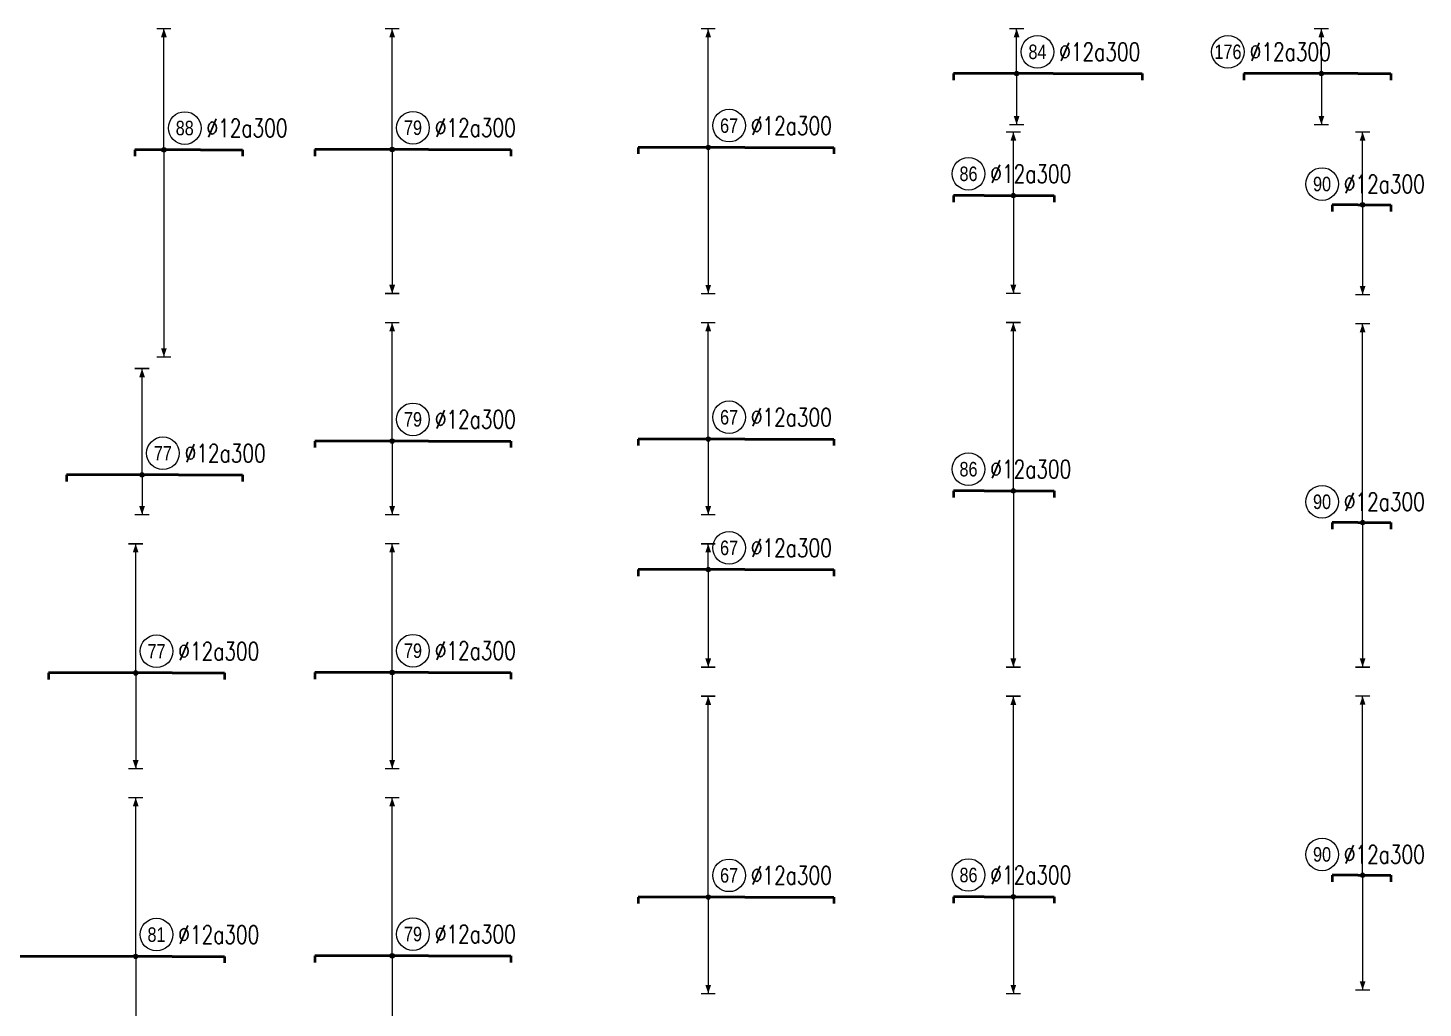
# Model space of a CAD drawing. Header units: millimetres. Extents: x -247377 to 927516, y -864259 to 155594.
# Drawn here: x 89904 to 128359, y -99600 to -72580 of the extents above; entities that cross this region are included whole.
import ezdxf
from ezdxf.enums import TextEntityAlignment as Align

# ---------------------------------------------------------------- set-up
doc = ezdxf.new("R2010")
doc.units = ezdxf.units.MM
doc.header["$MEASUREMENT"] = 0
for name, color, linetype, lineweight in [('NDC_S_DIM', 1, 'Continuous', 15), ('NDC_S_REBAR', 4, 'Continuous', 35), ('NDC_S_VN TEXT', 7, 'Continuous', 20)]:
    doc.layers.add(name, color=color, linetype=linetype, lineweight=lineweight)
doc.styles.add('ARIAL', font='arial.ttf', dxfattribs={"width": 0.8})
doc.styles.add('NDC_EN TXT', font='romans.shx', dxfattribs={"width": 0.8})

# ---------------------------------------------------------------- blocks, each defined once
blk = doc.blocks.new('*U135')
h = blk.add_hatch(color=6)
edge = h.paths.add_edge_path()
edge.add_arc((-5.03, 0), 0.3, 0, 360)
at = {"layer": 'NDC_S_DIM', "color": 8}
for q in [(-5.03, 16.7), (-5.03, -28.55)]:
    blk.add_line((-5.03, 0), q, dxfattribs=at)
for points in [[(-6.03, 16.7, 0.2, 0.2, 0), (-4.03, 16.7, 0, 0, 0)], [(-6.03, -28.55, 0.2, 0.2, 0), (-4.03, -28.55, 0, 0, 0)]]:
    blk.add_lwpolyline(points, format="xyseb", dxfattribs=at)
at = {"layer": 'NDC_S_DIM'}
blk.add_circle((-2.16, 3), 2.25, dxfattribs=at)
at = {"layer": 'NDC_S_DIM', "color": 6}
blk.add_circle((-5.03, 0), 0.3, dxfattribs=at)
at = {"layer": 'NDC_S_DIM', "color": 8}
for points in [[(-5.43, 15.5), (-5.03, 16.7), (-4.63, 15.5)], [(-5.43, -27.35), (-5.03, -28.55), (-4.63, -27.35)]]:
    blk.add_solid(points, dxfattribs=at)
at = {"layer": 'NDC_S_REBAR'}
for p, q in [((0, 0), (-9.05, 0)), ((-9.05, 0), (-9.05, -0.9)), ((0, 0), (5.8, 0)), ((5.8, 0), (5.8, -0.9)), ((-9.05, -0.9), (-9.05, -0.9)), ((5.8, -0.9), (5.8, -0.9))]:
    blk.add_line(p, q, dxfattribs=at)
at = {"layer": 'NDC_S_VN TEXT', "style": 'ARIAL', "width": 0.8}
blk.add_attdef('KHT', text='', height=2, dxfattribs=at).set_placement((-2.16, 3), align=Align.MIDDLE_CENTER)
at = {"layer": 'NDC_S_VN TEXT', "color": 3, "style": 'NDC_EN TXT', "width": 0.75}
blk.add_attdef('DKT', (0.84, 1.75), '', height=2.5, dxfattribs=at)
blk = doc.blocks.new('*U136')
h = blk.add_hatch(color=6)
edge = h.paths.add_edge_path()
edge.add_arc((-5.03, 0), 0.3, 0, 360)
at = {"layer": 'NDC_S_DIM', "color": 8}
for q in [(-5.03, 16.66), (-5.03, -19.85)]:
    blk.add_line((-5.03, 0), q, dxfattribs=at)
for points in [[(-6.03, 16.66, 0.2, 0.2, 0), (-4.03, 16.66, 0, 0, 0)], [(-6.03, -19.85, 0.2, 0.2, 0), (-4.03, -19.85, 0, 0, 0)]]:
    blk.add_lwpolyline(points, format="xyseb", dxfattribs=at)
at = {"layer": 'NDC_S_DIM'}
blk.add_circle((-2.16, 3), 2.25, dxfattribs=at)
at = {"layer": 'NDC_S_DIM', "color": 6}
blk.add_circle((-5.03, 0), 0.3, dxfattribs=at)
at = {"layer": 'NDC_S_DIM', "color": 8}
for points in [[(-5.43, 15.46), (-5.03, 16.66), (-4.63, 15.46)], [(-5.43, -18.65), (-5.03, -19.85), (-4.63, -18.65)]]:
    blk.add_solid(points, dxfattribs=at)
at = {"layer": 'NDC_S_REBAR'}
for p, q in [((0, 0), (-15.71, 0)), ((-15.71, 0), (-15.71, -0.9)), ((0, 0), (11.34, 0)), ((11.34, 0), (11.34, -0.9)), ((-15.71, -0.9), (-15.71, -0.9)), ((11.34, -0.9), (11.34, -0.9))]:
    blk.add_line(p, q, dxfattribs=at)
at = {"layer": 'NDC_S_VN TEXT', "style": 'ARIAL', "width": 0.8}
blk.add_attdef('KHT', text='', height=2, dxfattribs=at).set_placement((-2.16, 3), align=Align.MIDDLE_CENTER)
at = {"layer": 'NDC_S_VN TEXT', "color": 3, "style": 'NDC_EN TXT', "width": 0.75}
blk.add_attdef('DKT', (0.84, 1.75), '', height=2.5, dxfattribs=at)
blk = doc.blocks.new('*U137')
h = blk.add_hatch(color=6)
edge = h.paths.add_edge_path()
edge.add_arc((-5.03, 0), 0.3, 0, 360)
at = {"layer": 'NDC_S_DIM', "color": 8}
for q in [(-5.03, 16.35), (-5.03, -20.15)]:
    blk.add_line((-5.03, 0), q, dxfattribs=at)
for points in [[(-6.03, 16.35, 0.2, 0.2, 0), (-4.03, 16.35, 0, 0, 0)], [(-6.03, -20.15, 0.2, 0.2, 0), (-4.03, -20.15, 0, 0, 0)]]:
    blk.add_lwpolyline(points, format="xyseb", dxfattribs=at)
at = {"layer": 'NDC_S_DIM'}
blk.add_circle((-2.16, 3), 2.25, dxfattribs=at)
at = {"layer": 'NDC_S_DIM', "color": 6}
blk.add_circle((-5.03, 0), 0.3, dxfattribs=at)
at = {"layer": 'NDC_S_DIM', "color": 8}
for points in [[(-5.43, 15.15), (-5.03, 16.35), (-4.63, 15.15)], [(-5.43, -18.95), (-5.03, -20.15), (-4.63, -18.95)]]:
    blk.add_solid(points, dxfattribs=at)
at = {"layer": 'NDC_S_REBAR'}
for p, q in [((0, 0), (-14.71, 0)), ((-14.71, 0), (-14.71, -0.9)), ((0, 0), (12.29, 0)), ((12.29, 0), (12.29, -0.9)), ((-14.71, -0.9), (-14.71, -0.9)), ((12.29, -0.9), (12.29, -0.9))]:
    blk.add_line(p, q, dxfattribs=at)
at = {"layer": 'NDC_S_VN TEXT', "style": 'ARIAL', "width": 0.8}
blk.add_attdef('KHT', text='', height=2, dxfattribs=at).set_placement((-2.16, 3), align=Align.MIDDLE_CENTER)
at = {"layer": 'NDC_S_VN TEXT', "color": 3, "style": 'NDC_EN TXT', "width": 0.75}
blk.add_attdef('DKT', (0.84, 1.75), '', height=2.5, dxfattribs=at)
blk = doc.blocks.new('*U138')
h = blk.add_hatch(color=6)
edge = h.paths.add_edge_path()
edge.add_arc((4.02, 0), 0.3, 0, 360)
at = {"layer": 'NDC_S_DIM', "color": 8}
for q in [(4.02, 8.76), (4.02, -13.49)]:
    blk.add_line((4.02, 0), q, dxfattribs=at)
for points in [[(3.02, 8.76, 0.2, 0.2, 0), (5.02, 8.76, 0, 0, 0)], [(3.02, -13.49, 0.2, 0.2, 0), (5.02, -13.49, 0, 0, 0)]]:
    blk.add_lwpolyline(points, format="xyseb", dxfattribs=at)
at = {"layer": 'NDC_S_DIM'}
blk.add_circle((-2.16, 3), 2.25, dxfattribs=at)
at = {"layer": 'NDC_S_DIM', "color": 6}
blk.add_circle((4.02, 0), 0.3, dxfattribs=at)
at = {"layer": 'NDC_S_DIM', "color": 8}
for points in [[(3.62, 7.56), (4.02, 8.76), (4.42, 7.56)], [(3.62, -12.29), (4.02, -13.49), (4.42, -12.29)]]:
    blk.add_solid(points, dxfattribs=at)
at = {"layer": 'NDC_S_REBAR'}
for p, q in [((0, 0), (-4.21, 0)), ((-4.21, 0), (-4.21, -0.9)), ((0, 0), (9.64, 0)), ((9.64, 0), (9.64, -0.9)), ((-4.21, -0.9), (-4.21, -0.9)), ((9.64, -0.9), (9.64, -0.9))]:
    blk.add_line(p, q, dxfattribs=at)
at = {"layer": 'NDC_S_VN TEXT', "style": 'ARIAL', "width": 0.8}
blk.add_attdef('KHT', text='', height=2, dxfattribs=at).set_placement((-2.16, 3), align=Align.MIDDLE_CENTER)
at = {"layer": 'NDC_S_VN TEXT', "color": 3, "style": 'NDC_EN TXT', "width": 0.75}
blk.add_attdef('DKT', (0.84, 1.75), '', height=2.5, dxfattribs=at)
blk = doc.blocks.new('*U139')
h = blk.add_hatch(color=6)
edge = h.paths.add_edge_path()
edge.add_arc((-5.03, 0), 0.3, 0, 360)
at = {"layer": 'NDC_S_DIM', "color": 8}
for q in [(-5.03, 6.2), (-5.03, -7.05)]:
    blk.add_line((-5.03, 0), q, dxfattribs=at)
for points in [[(-6.03, 6.2, 0.2, 0.2, 0), (-4.03, 6.2, 0, 0, 0)], [(-6.03, -7.05, 0.2, 0.2, 0), (-4.03, -7.05, 0, 0, 0)]]:
    blk.add_lwpolyline(points, format="xyseb", dxfattribs=at)
at = {"layer": 'NDC_S_DIM'}
blk.add_circle((-2.16, 3), 2.25, dxfattribs=at)
at = {"layer": 'NDC_S_DIM', "color": 6}
blk.add_circle((-5.03, 0), 0.3, dxfattribs=at)
at = {"layer": 'NDC_S_DIM', "color": 8}
for points in [[(-5.43, 5), (-5.03, 6.2), (-4.63, 5)], [(-5.43, -5.85), (-5.03, -7.05), (-4.63, -5.85)]]:
    blk.add_solid(points, dxfattribs=at)
at = {"layer": 'NDC_S_REBAR'}
for p, q in [((0, 0), (-13.71, 0)), ((-13.71, 0), (-13.71, -0.9)), ((0, 0), (12.29, 0)), ((12.29, 0), (12.29, -0.9)), ((-13.71, -0.9), (-13.71, -0.9)), ((12.29, -0.9), (12.29, -0.9))]:
    blk.add_line(p, q, dxfattribs=at)
at = {"layer": 'NDC_S_VN TEXT', "style": 'ARIAL', "width": 0.8}
blk.add_attdef('KHT', text='', height=2, dxfattribs=at).set_placement((-2.16, 3), align=Align.MIDDLE_CENTER)
at = {"layer": 'NDC_S_VN TEXT', "color": 3, "style": 'NDC_EN TXT', "width": 0.75}
blk.add_attdef('DKT', (0.84, 1.75), '', height=2.5, dxfattribs=at)
blk = doc.blocks.new('*U140')
h = blk.add_hatch(color=6)
edge = h.paths.add_edge_path()
edge.add_arc((-5.03, 0), 0.3, 0, 360)
at = {"layer": 'NDC_S_DIM', "color": 8}
for q in [(-5.03, 6.2), (-5.03, -7.05)]:
    blk.add_line((-5.03, 0), q, dxfattribs=at)
for points in [[(-6.03, 6.2, 0.2, 0.2, 0), (-4.03, 6.2, 0, 0, 0)], [(-6.03, -7.05, 0.2, 0.2, 0), (-4.03, -7.05, 0, 0, 0)]]:
    blk.add_lwpolyline(points, format="xyseb", dxfattribs=at)
at = {"layer": 'NDC_S_DIM'}
blk.add_circle((-17.91, 3), 2.25, dxfattribs=at)
at = {"layer": 'NDC_S_DIM', "color": 6}
blk.add_circle((-5.03, 0), 0.3, dxfattribs=at)
at = {"layer": 'NDC_S_DIM', "color": 8}
for points in [[(-5.43, 5), (-5.03, 6.2), (-4.63, 5)], [(-5.43, -5.85), (-5.03, -7.05), (-4.63, -5.85)]]:
    blk.add_solid(points, dxfattribs=at)
at = {"layer": 'NDC_S_REBAR'}
for p, q in [((0, 0), (-15.71, 0)), ((-15.71, 0), (-15.71, -0.9)), ((0, 0), (4.54, 0)), ((4.54, 0), (4.54, -0.9)), ((-15.71, -0.9), (-15.71, -0.9)), ((4.54, -0.9), (4.54, -0.9))]:
    blk.add_line(p, q, dxfattribs=at)
at = {"layer": 'NDC_S_VN TEXT', "style": 'ARIAL', "width": 0.8}
blk.add_attdef('KHT', text='', height=2, dxfattribs=at).set_placement((-17.91, 3), align=Align.MIDDLE_CENTER)
at = {"layer": 'NDC_S_VN TEXT', "color": 3, "style": 'NDC_EN TXT', "width": 0.75}
blk.add_attdef('DKT', (-14.91, 1.75), '', height=2.5, dxfattribs=at)
blk = doc.blocks.new('*U141')
h = blk.add_hatch(color=6)
edge = h.paths.add_edge_path()
edge.add_arc((0.65, 0), 0.3, 0, 360)
at = {"layer": 'NDC_S_DIM', "color": 8}
for q in [(0.65, 10.04), (0.65, -12.37)]:
    blk.add_line((0.65, 0), q, dxfattribs=at)
for points in [[(-0.35, 10.04, 0.2, 0.2, 0), (1.65, 10.04, 0, 0, 0)], [(-0.35, -12.37, 0.2, 0.2, 0), (1.65, -12.37, 0, 0, 0)]]:
    blk.add_lwpolyline(points, format="xyseb", dxfattribs=at)
at = {"layer": 'NDC_S_DIM'}
blk.add_circle((-4.94, 2.87), 2.25, dxfattribs=at)
at = {"layer": 'NDC_S_DIM', "color": 6}
blk.add_circle((0.65, 0), 0.3, dxfattribs=at)
at = {"layer": 'NDC_S_DIM', "color": 8}
for points in [[(0.25, 8.84), (0.65, 10.04), (1.05, 8.84)], [(0.25, -11.17), (0.65, -12.37), (1.05, -11.17)]]:
    blk.add_solid(points, dxfattribs=at)
at = {"layer": 'NDC_S_REBAR'}
for p, q in [((0, 0), (-3.56, 0)), ((-3.56, 0), (-3.56, -0.9)), ((0, 0), (4.54, 0)), ((4.54, 0), (4.54, -0.9)), ((-3.56, -0.9), (-3.56, -0.9)), ((4.54, -0.9), (4.54, -0.9))]:
    blk.add_line(p, q, dxfattribs=at)
at = {"layer": 'NDC_S_VN TEXT', "style": 'ARIAL', "width": 0.8}
blk.add_attdef('KHT', text='', height=2, dxfattribs=at).set_placement((-4.94, 2.87), align=Align.MIDDLE_CENTER)
at = {"layer": 'NDC_S_VN TEXT', "color": 3, "style": 'NDC_EN TXT', "width": 0.75}
blk.add_attdef('DKT', (-1.94, 1.62), '', height=2.5, dxfattribs=at)
blk = doc.blocks.new('*U150')
h = blk.add_hatch(color=6)
edge = h.paths.add_edge_path()
edge.add_arc((0.65, 0), 0.3, 0, 360)
at = {"layer": 'NDC_S_DIM', "color": 8}
for q in [(0.65, 27.42), (0.65, -19.92)]:
    blk.add_line((0.65, 0), q, dxfattribs=at)
for points in [[(-0.35, 27.42, 0.2, 0.2, 0), (1.65, 27.42, 0, 0, 0)], [(-0.35, -19.92, 0.2, 0.2, 0), (1.65, -19.92, 0, 0, 0)]]:
    blk.add_lwpolyline(points, format="xyseb", dxfattribs=at)
at = {"layer": 'NDC_S_DIM'}
blk.add_circle((-4.94, 2.87), 2.25, dxfattribs=at)
at = {"layer": 'NDC_S_DIM', "color": 6}
blk.add_circle((0.65, 0), 0.3, dxfattribs=at)
at = {"layer": 'NDC_S_DIM', "color": 8}
for points in [[(0.25, 26.22), (0.65, 27.42), (1.05, 26.22)], [(0.25, -18.72), (0.65, -19.92), (1.05, -18.72)]]:
    blk.add_solid(points, dxfattribs=at)
at = {"layer": 'NDC_S_REBAR'}
for p, q in [((0, 0), (-3.56, 0)), ((-3.56, 0), (-3.56, -0.9)), ((0, 0), (4.54, 0)), ((4.54, 0), (4.54, -0.9)), ((-3.56, -0.9), (-3.56, -0.9)), ((4.54, -0.9), (4.54, -0.9))]:
    blk.add_line(p, q, dxfattribs=at)
at = {"layer": 'NDC_S_VN TEXT', "style": 'ARIAL', "width": 0.8}
blk.add_attdef('KHT', text='', height=2, dxfattribs=at).set_placement((-4.94, 2.87), align=Align.MIDDLE_CENTER)
at = {"layer": 'NDC_S_VN TEXT', "color": 3, "style": 'NDC_EN TXT', "width": 0.75}
blk.add_attdef('DKT', (-1.94, 1.62), '', height=2.5, dxfattribs=at)
blk = doc.blocks.new('*U164')
h = blk.add_hatch(color=6)
edge = h.paths.add_edge_path()
edge.add_arc((0.65, 0), 0.3, 0, 360)
at = {"layer": 'NDC_S_DIM', "color": 8}
for q in [(0.65, 24.69), (0.65, -15.81)]:
    blk.add_line((0.65, 0), q, dxfattribs=at)
for points in [[(-0.35, 24.69, 0.2, 0.2, 0), (1.65, 24.69, 0, 0, 0)], [(-0.35, -15.81, 0.2, 0.2, 0), (1.65, -15.81, 0, 0, 0)]]:
    blk.add_lwpolyline(points, format="xyseb", dxfattribs=at)
at = {"layer": 'NDC_S_DIM'}
blk.add_circle((-4.94, 2.87), 2.25, dxfattribs=at)
at = {"layer": 'NDC_S_DIM', "color": 6}
blk.add_circle((0.65, 0), 0.3, dxfattribs=at)
at = {"layer": 'NDC_S_DIM', "color": 8}
for points in [[(0.25, 23.49), (0.65, 24.69), (1.05, 23.49)], [(0.25, -14.61), (0.65, -15.81), (1.05, -14.61)]]:
    blk.add_solid(points, dxfattribs=at)
at = {"layer": 'NDC_S_REBAR'}
for p, q in [((0, 0), (-3.56, 0)), ((-3.56, 0), (-3.56, -0.9)), ((0, 0), (4.54, 0)), ((4.54, 0), (4.54, -0.9)), ((-3.56, -0.9), (-3.56, -0.9)), ((4.54, -0.9), (4.54, -0.9))]:
    blk.add_line(p, q, dxfattribs=at)
at = {"layer": 'NDC_S_VN TEXT', "style": 'ARIAL', "width": 0.8}
blk.add_attdef('KHT', text='', height=2, dxfattribs=at).set_placement((-4.94, 2.87), align=Align.MIDDLE_CENTER)
at = {"layer": 'NDC_S_VN TEXT', "color": 3, "style": 'NDC_EN TXT', "width": 0.75}
blk.add_attdef('DKT', (-1.94, 1.62), '', height=2.5, dxfattribs=at)
blk = doc.blocks.new('*U195')
h = blk.add_hatch(color=6)
edge = h.paths.add_edge_path()
edge.add_arc((-5.03, 0), 0.3, 0, 360)
at = {"layer": 'NDC_S_DIM', "color": 8}
for q in [(-5.03, 14.67), (-5.03, -5.48)]:
    blk.add_line((-5.03, 0), q, dxfattribs=at)
for points in [[(-6.03, 14.67, 0.2, 0.2, 0), (-4.03, 14.67, 0, 0, 0)], [(-6.03, -5.48, 0.2, 0.2, 0), (-4.03, -5.48, 0, 0, 0)]]:
    blk.add_lwpolyline(points, format="xyseb", dxfattribs=at)
at = {"layer": 'NDC_S_DIM'}
blk.add_circle((-2.16, 3), 2.25, dxfattribs=at)
at = {"layer": 'NDC_S_DIM', "color": 6}
blk.add_circle((-5.03, 0), 0.3, dxfattribs=at)
at = {"layer": 'NDC_S_DIM', "color": 8}
for points in [[(-5.43, 13.47), (-5.03, 14.67), (-4.63, 13.47)], [(-5.43, -4.28), (-5.03, -5.48), (-4.63, -4.28)]]:
    blk.add_solid(points, dxfattribs=at)
at = {"layer": 'NDC_S_REBAR'}
for p, q in [((0, 0), (-15.44, 0)), ((-15.44, 0), (-15.44, -0.9)), ((0, 0), (8.81, 0)), ((8.81, 0), (8.81, -0.9)), ((-15.44, -0.9), (-15.44, -0.9)), ((8.81, -0.9), (8.81, -0.9))]:
    blk.add_line(p, q, dxfattribs=at)
at = {"layer": 'NDC_S_VN TEXT', "style": 'ARIAL', "width": 0.8}
blk.add_attdef('KHT', text='', height=2, dxfattribs=at).set_placement((-2.16, 3), align=Align.MIDDLE_CENTER)
at = {"layer": 'NDC_S_VN TEXT', "color": 3, "style": 'NDC_EN TXT', "width": 0.75}
blk.add_attdef('DKT', (0.84, 1.75), '', height=2.5, dxfattribs=at)
blk = doc.blocks.new('*U197')
h = blk.add_hatch(color=6)
edge = h.paths.add_edge_path()
edge.add_arc((-5.03, 0), 0.3, 0, 360)
at = {"layer": 'NDC_S_DIM', "color": 8}
for q in [(-5.03, 16.34), (-5.03, -10.15)]:
    blk.add_line((-5.03, 0), q, dxfattribs=at)
for points in [[(-6.03, 16.34, 0.2, 0.2, 0), (-4.03, 16.34, 0, 0, 0)], [(-6.03, -10.15, 0.2, 0.2, 0), (-4.03, -10.15, 0, 0, 0)]]:
    blk.add_lwpolyline(points, format="xyseb", dxfattribs=at)
at = {"layer": 'NDC_S_DIM'}
blk.add_circle((-2.16, 3), 2.25, dxfattribs=at)
at = {"layer": 'NDC_S_DIM', "color": 6}
blk.add_circle((-5.03, 0), 0.3, dxfattribs=at)
at = {"layer": 'NDC_S_DIM', "color": 8}
for points in [[(-5.43, 15.14), (-5.03, 16.34), (-4.63, 15.14)], [(-5.43, -8.95), (-5.03, -10.15), (-4.63, -8.95)]]:
    blk.add_solid(points, dxfattribs=at)
at = {"layer": 'NDC_S_REBAR'}
for p, q in [((0, 0), (-15.71, 0)), ((-15.71, 0), (-15.71, -0.9)), ((0, 0), (11.34, 0)), ((11.34, 0), (11.34, -0.9)), ((-15.71, -0.9), (-15.71, -0.9)), ((11.34, -0.9), (11.34, -0.9))]:
    blk.add_line(p, q, dxfattribs=at)
at = {"layer": 'NDC_S_VN TEXT', "style": 'ARIAL', "width": 0.8}
blk.add_attdef('KHT', text='', height=2, dxfattribs=at).set_placement((-2.16, 3), align=Align.MIDDLE_CENTER)
at = {"layer": 'NDC_S_VN TEXT', "color": 3, "style": 'NDC_EN TXT', "width": 0.75}
blk.add_attdef('DKT', (0.84, 1.75), '', height=2.5, dxfattribs=at)
blk = doc.blocks.new('*U196')
h = blk.add_hatch(color=6)
edge = h.paths.add_edge_path()
edge.add_arc((-5.03, 0), 0.3, 0, 360)
at = {"layer": 'NDC_S_DIM', "color": 8}
for q in [(-5.03, 16.05), (-5.03, -10.44)]:
    blk.add_line((-5.03, 0), q, dxfattribs=at)
for points in [[(-6.03, 16.05, 0.2, 0.2, 0), (-4.03, 16.05, 0, 0, 0)], [(-6.03, -10.44, 0.2, 0.2, 0), (-4.03, -10.44, 0, 0, 0)]]:
    blk.add_lwpolyline(points, format="xyseb", dxfattribs=at)
at = {"layer": 'NDC_S_DIM'}
blk.add_circle((-2.16, 3), 2.25, dxfattribs=at)
at = {"layer": 'NDC_S_DIM', "color": 6}
blk.add_circle((-5.03, 0), 0.3, dxfattribs=at)
at = {"layer": 'NDC_S_DIM', "color": 8}
for points in [[(-5.43, 14.85), (-5.03, 16.05), (-4.63, 14.85)], [(-5.43, -9.24), (-5.03, -10.44), (-4.63, -9.24)]]:
    blk.add_solid(points, dxfattribs=at)
at = {"layer": 'NDC_S_REBAR'}
for p, q in [((0, 0), (-14.71, 0)), ((-14.71, 0), (-14.71, -0.9)), ((0, 0), (12.29, 0)), ((12.29, 0), (12.29, -0.9)), ((-14.71, -0.9), (-14.71, -0.9)), ((12.29, -0.9), (12.29, -0.9))]:
    blk.add_line(p, q, dxfattribs=at)
at = {"layer": 'NDC_S_VN TEXT', "style": 'ARIAL', "width": 0.8}
blk.add_attdef('KHT', text='', height=2, dxfattribs=at).set_placement((-2.16, 3), align=Align.MIDDLE_CENTER)
at = {"layer": 'NDC_S_VN TEXT', "color": 3, "style": 'NDC_EN TXT', "width": 0.75}
blk.add_attdef('DKT', (0.84, 1.75), '', height=2.5, dxfattribs=at)
blk = doc.blocks.new('*U198')
h = blk.add_hatch(color=6)
edge = h.paths.add_edge_path()
edge.add_arc((4.02, 0), 0.3, 0, 360)
at = {"layer": 'NDC_S_DIM', "color": 8}
for q in [(4.02, 23.22), (4.02, -24.28)]:
    blk.add_line((4.02, 0), q, dxfattribs=at)
for points in [[(3.02, 23.22, 0.2, 0.2, 0), (5.02, 23.22, 0, 0, 0)], [(3.02, -24.28, 0.2, 0.2, 0), (5.02, -24.28, 0, 0, 0)]]:
    blk.add_lwpolyline(points, format="xyseb", dxfattribs=at)
at = {"layer": 'NDC_S_DIM'}
blk.add_circle((-2.16, 3), 2.25, dxfattribs=at)
at = {"layer": 'NDC_S_DIM', "color": 6}
blk.add_circle((4.02, 0), 0.3, dxfattribs=at)
at = {"layer": 'NDC_S_DIM', "color": 8}
for points in [[(3.62, 22.02), (4.02, 23.22), (4.42, 22.02)], [(3.62, -23.08), (4.02, -24.28), (4.42, -23.08)]]:
    blk.add_solid(points, dxfattribs=at)
at = {"layer": 'NDC_S_REBAR'}
for p, q in [((0, 0), (-4.21, 0)), ((-4.21, 0), (-4.21, -0.9)), ((0, 0), (9.64, 0)), ((9.64, 0), (9.64, -0.9)), ((-4.21, -0.9), (-4.21, -0.9)), ((9.64, -0.9), (9.64, -0.9))]:
    blk.add_line(p, q, dxfattribs=at)
at = {"layer": 'NDC_S_VN TEXT', "style": 'ARIAL', "width": 0.8}
blk.add_attdef('KHT', text='', height=2, dxfattribs=at).set_placement((-2.16, 3), align=Align.MIDDLE_CENTER)
at = {"layer": 'NDC_S_VN TEXT', "color": 3, "style": 'NDC_EN TXT', "width": 0.75}
blk.add_attdef('DKT', (0.84, 1.75), '', height=2.5, dxfattribs=at)
blk = doc.blocks.new('*U208')
h = blk.add_hatch(color=6)
edge = h.paths.add_edge_path()
edge.add_arc((-5.03, 0), 0.3, 0, 360)
at = {"layer": 'NDC_S_DIM', "color": 8}
for q in [(-5.03, 17.81), (-5.03, -13.19)]:
    blk.add_line((-5.03, 0), q, dxfattribs=at)
for points in [[(-6.03, 17.81, 0.2, 0.2, 0), (-4.03, 17.81, 0, 0, 0)], [(-6.03, -13.19, 0.2, 0.2, 0), (-4.03, -13.19, 0, 0, 0)]]:
    blk.add_lwpolyline(points, format="xyseb", dxfattribs=at)
at = {"layer": 'NDC_S_DIM'}
blk.add_circle((-2.16, 3), 2.25, dxfattribs=at)
at = {"layer": 'NDC_S_DIM', "color": 6}
blk.add_circle((-5.03, 0), 0.3, dxfattribs=at)
at = {"layer": 'NDC_S_DIM', "color": 8}
for points in [[(-5.43, 16.61), (-5.03, 17.81), (-4.63, 16.61)], [(-5.43, -11.99), (-5.03, -13.19), (-4.63, -11.99)]]:
    blk.add_solid(points, dxfattribs=at)
at = {"layer": 'NDC_S_REBAR'}
for p, q in [((0, 0), (-17.06, 0)), ((-17.06, 0), (-17.06, -0.9)), ((0, 0), (7.19, 0)), ((7.19, 0), (7.19, -0.9)), ((-17.06, -0.9), (-17.06, -0.9)), ((7.19, -0.9), (7.19, -0.9))]:
    blk.add_line(p, q, dxfattribs=at)
at = {"layer": 'NDC_S_VN TEXT', "style": 'ARIAL', "width": 0.8}
blk.add_attdef('KHT', text='', height=2, dxfattribs=at).set_placement((-2.16, 3), align=Align.MIDDLE_CENTER)
at = {"layer": 'NDC_S_VN TEXT', "color": 3, "style": 'NDC_EN TXT', "width": 0.75}
blk.add_attdef('DKT', (0.84, 1.75), '', height=2.5, dxfattribs=at)
blk = doc.blocks.new('*U209')
h = blk.add_hatch(color=6)
edge = h.paths.add_edge_path()
edge.add_arc((-5.03, 0), 0.3, 0, 360)
at = {"layer": 'NDC_S_DIM', "color": 8}
for q in [(-5.03, 17.74), (-5.03, -13.26)]:
    blk.add_line((-5.03, 0), q, dxfattribs=at)
for points in [[(-6.03, 17.74, 0.2, 0.2, 0), (-4.03, 17.74, 0, 0, 0)], [(-6.03, -13.26, 0.2, 0.2, 0), (-4.03, -13.26, 0, 0, 0)]]:
    blk.add_lwpolyline(points, format="xyseb", dxfattribs=at)
at = {"layer": 'NDC_S_DIM'}
blk.add_circle((-2.16, 3), 2.25, dxfattribs=at)
at = {"layer": 'NDC_S_DIM', "color": 6}
blk.add_circle((-5.03, 0), 0.3, dxfattribs=at)
at = {"layer": 'NDC_S_DIM', "color": 8}
for points in [[(-5.43, 16.54), (-5.03, 17.74), (-4.63, 16.54)], [(-5.43, -12.06), (-5.03, -13.26), (-4.63, -12.06)]]:
    blk.add_solid(points, dxfattribs=at)
at = {"layer": 'NDC_S_REBAR'}
for p, q in [((0, 0), (-15.71, 0)), ((-15.71, 0), (-15.71, -0.9)), ((0, 0), (11.34, 0)), ((11.34, 0), (11.34, -0.9)), ((-15.71, -0.9), (-15.71, -0.9)), ((11.34, -0.9), (11.34, -0.9))]:
    blk.add_line(p, q, dxfattribs=at)
at = {"layer": 'NDC_S_VN TEXT', "style": 'ARIAL', "width": 0.8}
blk.add_attdef('KHT', text='', height=2, dxfattribs=at).set_placement((-2.16, 3), align=Align.MIDDLE_CENTER)
at = {"layer": 'NDC_S_VN TEXT', "color": 3, "style": 'NDC_EN TXT', "width": 0.75}
blk.add_attdef('DKT', (0.84, 1.75), '', height=2.5, dxfattribs=at)
blk = doc.blocks.new('*U210')
h = blk.add_hatch(color=6)
edge = h.paths.add_edge_path()
edge.add_arc((-5.03, 0), 0.3, 0, 360)
at = {"layer": 'NDC_S_DIM', "color": 8}
for q in [(-5.03, 3.56), (-5.03, -13.44)]:
    blk.add_line((-5.03, 0), q, dxfattribs=at)
for points in [[(-6.03, 3.56, 0.2, 0.2, 0), (-4.03, 3.56, 0, 0, 0)], [(-6.03, -13.44, 0.2, 0.2, 0), (-4.03, -13.44, 0, 0, 0)]]:
    blk.add_lwpolyline(points, format="xyseb", dxfattribs=at)
at = {"layer": 'NDC_S_DIM'}
blk.add_circle((-2.16, 3), 2.25, dxfattribs=at)
at = {"layer": 'NDC_S_DIM', "color": 6}
blk.add_circle((-5.03, 0), 0.3, dxfattribs=at)
at = {"layer": 'NDC_S_DIM', "color": 8}
for points in [[(-5.43, 2.36), (-5.03, 3.56), (-4.63, 2.36)], [(-5.43, -12.24), (-5.03, -13.44), (-4.63, -12.24)]]:
    blk.add_solid(points, dxfattribs=at)
at = {"layer": 'NDC_S_REBAR'}
for p, q in [((0, 0), (-14.71, 0)), ((-14.71, 0), (-14.71, -0.9)), ((0, 0), (12.29, 0)), ((12.29, 0), (12.29, -0.9)), ((-14.71, -0.9), (-14.71, -0.9)), ((12.29, -0.9), (12.29, -0.9))]:
    blk.add_line(p, q, dxfattribs=at)
at = {"layer": 'NDC_S_VN TEXT', "style": 'ARIAL', "width": 0.8}
blk.add_attdef('KHT', text='', height=2, dxfattribs=at).set_placement((-2.16, 3), align=Align.MIDDLE_CENTER)
at = {"layer": 'NDC_S_VN TEXT', "color": 3, "style": 'NDC_EN TXT', "width": 0.75}
blk.add_attdef('DKT', (0.84, 1.75), '', height=2.5, dxfattribs=at)
blk = doc.blocks.new('*U231')
h = blk.add_hatch(color=6)
edge = h.paths.add_edge_path()
edge.add_arc((-5.03, 0), 0.3, 0, 360)
at = {"layer": 'NDC_S_DIM', "color": 8}
for q in [(-5.03, 21.87), (-5.03, -16.13)]:
    blk.add_line((-5.03, 0), q, dxfattribs=at)
for points in [[(-6.03, 21.87, 0.2, 0.2, 0), (-4.03, 21.87, 0, 0, 0)], [(-6.03, -16.13, 0.2, 0.2, 0), (-4.03, -16.13, 0, 0, 0)]]:
    blk.add_lwpolyline(points, format="xyseb", dxfattribs=at)
at = {"layer": 'NDC_S_DIM'}
blk.add_circle((-2.16, 3), 2.25, dxfattribs=at)
at = {"layer": 'NDC_S_DIM', "color": 6}
blk.add_circle((-5.03, 0), 0.3, dxfattribs=at)
at = {"layer": 'NDC_S_DIM', "color": 8}
for points in [[(-5.43, 20.67), (-5.03, 21.87), (-4.63, 20.67)], [(-5.43, -14.93), (-5.03, -16.13), (-4.63, -14.93)]]:
    blk.add_solid(points, dxfattribs=at)
at = {"layer": 'NDC_S_REBAR'}
for p, q in [((0, 0), (-28.16, 0)), ((-28.16, 0), (-28.16, -0.9)), ((0, 0), (7.19, 0)), ((7.19, 0), (7.19, -0.9)), ((-28.16, -0.9), (-28.16, -0.9)), ((7.19, -0.9), (7.19, -0.9))]:
    blk.add_line(p, q, dxfattribs=at)
at = {"layer": 'NDC_S_VN TEXT', "style": 'ARIAL', "width": 0.8}
blk.add_attdef('KHT', text='', height=2, dxfattribs=at).set_placement((-2.16, 3), align=Align.MIDDLE_CENTER)
at = {"layer": 'NDC_S_VN TEXT', "color": 3, "style": 'NDC_EN TXT', "width": 0.75}
blk.add_attdef('DKT', (0.84, 1.75), '', height=2.5, dxfattribs=at)
blk = doc.blocks.new('*U232')
h = blk.add_hatch(color=6)
edge = h.paths.add_edge_path()
edge.add_arc((-5.03, 0), 0.3, 0, 360)
at = {"layer": 'NDC_S_DIM', "color": 8}
for q in [(-5.03, 21.8), (-5.03, -16.2)]:
    blk.add_line((-5.03, 0), q, dxfattribs=at)
for points in [[(-6.03, 21.8, 0.2, 0.2, 0), (-4.03, 21.8, 0, 0, 0)], [(-6.03, -16.2, 0.2, 0.2, 0), (-4.03, -16.2, 0, 0, 0)]]:
    blk.add_lwpolyline(points, format="xyseb", dxfattribs=at)
at = {"layer": 'NDC_S_DIM'}
blk.add_circle((-2.16, 3), 2.25, dxfattribs=at)
at = {"layer": 'NDC_S_DIM', "color": 6}
blk.add_circle((-5.03, 0), 0.3, dxfattribs=at)
at = {"layer": 'NDC_S_DIM', "color": 8}
for points in [[(-5.43, 20.6), (-5.03, 21.8), (-4.63, 20.6)], [(-5.43, -15), (-5.03, -16.2), (-4.63, -15)]]:
    blk.add_solid(points, dxfattribs=at)
at = {"layer": 'NDC_S_REBAR'}
for p, q in [((0, 0), (-15.71, 0)), ((-15.71, 0), (-15.71, -0.9)), ((0, 0), (11.34, 0)), ((11.34, 0), (11.34, -0.9)), ((-15.71, -0.9), (-15.71, -0.9)), ((11.34, -0.9), (11.34, -0.9))]:
    blk.add_line(p, q, dxfattribs=at)
at = {"layer": 'NDC_S_VN TEXT', "style": 'ARIAL', "width": 0.8}
blk.add_attdef('KHT', text='', height=2, dxfattribs=at).set_placement((-2.16, 3), align=Align.MIDDLE_CENTER)
at = {"layer": 'NDC_S_VN TEXT', "color": 3, "style": 'NDC_EN TXT', "width": 0.75}
blk.add_attdef('DKT', (0.84, 1.75), '', height=2.5, dxfattribs=at)
blk = doc.blocks.new('*U234')
h = blk.add_hatch(color=6)
edge = h.paths.add_edge_path()
edge.add_arc((-5.03, 0), 0.3, 0, 360)
at = {"layer": 'NDC_S_DIM', "color": 8}
for q in [(-5.03, 27.7), (-5.03, -13.3)]:
    blk.add_line((-5.03, 0), q, dxfattribs=at)
for points in [[(-6.03, 27.7, 0.2, 0.2, 0), (-4.03, 27.7, 0, 0, 0)], [(-6.03, -13.3, 0.2, 0.2, 0), (-4.03, -13.3, 0, 0, 0)]]:
    blk.add_lwpolyline(points, format="xyseb", dxfattribs=at)
at = {"layer": 'NDC_S_DIM'}
blk.add_circle((-2.16, 3), 2.25, dxfattribs=at)
at = {"layer": 'NDC_S_DIM', "color": 6}
blk.add_circle((-5.03, 0), 0.3, dxfattribs=at)
at = {"layer": 'NDC_S_DIM', "color": 8}
for points in [[(-5.43, 26.5), (-5.03, 27.7), (-4.63, 26.5)], [(-5.43, -12.1), (-5.03, -13.3), (-4.63, -12.1)]]:
    blk.add_solid(points, dxfattribs=at)
at = {"layer": 'NDC_S_REBAR'}
for p, q in [((0, 0), (-14.71, 0)), ((-14.71, 0), (-14.71, -0.9)), ((0, 0), (12.29, 0)), ((12.29, 0), (12.29, -0.9)), ((-14.71, -0.9), (-14.71, -0.9)), ((12.29, -0.9), (12.29, -0.9))]:
    blk.add_line(p, q, dxfattribs=at)
at = {"layer": 'NDC_S_VN TEXT', "style": 'ARIAL', "width": 0.8}
blk.add_attdef('KHT', text='', height=2, dxfattribs=at).set_placement((-2.16, 3), align=Align.MIDDLE_CENTER)
at = {"layer": 'NDC_S_VN TEXT', "color": 3, "style": 'NDC_EN TXT', "width": 0.75}
blk.add_attdef('DKT', (0.84, 1.75), '', height=2.5, dxfattribs=at)
blk = doc.blocks.new('*U233')
h = blk.add_hatch(color=6)
edge = h.paths.add_edge_path()
edge.add_arc((4.02, 0), 0.3, 0, 360)
at = {"layer": 'NDC_S_DIM', "color": 8}
for q in [(4.02, 27.65), (4.02, -13.35)]:
    blk.add_line((4.02, 0), q, dxfattribs=at)
for points in [[(3.02, 27.65, 0.2, 0.2, 0), (5.02, 27.65, 0, 0, 0)], [(3.02, -13.35, 0.2, 0.2, 0), (5.02, -13.35, 0, 0, 0)]]:
    blk.add_lwpolyline(points, format="xyseb", dxfattribs=at)
at = {"layer": 'NDC_S_DIM'}
blk.add_circle((-2.16, 3), 2.25, dxfattribs=at)
at = {"layer": 'NDC_S_DIM', "color": 6}
blk.add_circle((4.02, 0), 0.3, dxfattribs=at)
at = {"layer": 'NDC_S_DIM', "color": 8}
for points in [[(3.62, 26.45), (4.02, 27.65), (4.42, 26.45)], [(3.62, -12.15), (4.02, -13.35), (4.42, -12.15)]]:
    blk.add_solid(points, dxfattribs=at)
at = {"layer": 'NDC_S_REBAR'}
for p, q in [((0, 0), (-4.21, 0)), ((-4.21, 0), (-4.21, -0.9)), ((0, 0), (9.64, 0)), ((9.64, 0), (9.64, -0.9)), ((-4.21, -0.9), (-4.21, -0.9)), ((9.64, -0.9), (9.64, -0.9))]:
    blk.add_line(p, q, dxfattribs=at)
at = {"layer": 'NDC_S_VN TEXT', "style": 'ARIAL', "width": 0.8}
blk.add_attdef('KHT', text='', height=2, dxfattribs=at).set_placement((-2.16, 3), align=Align.MIDDLE_CENTER)
at = {"layer": 'NDC_S_VN TEXT', "color": 3, "style": 'NDC_EN TXT', "width": 0.75}
blk.add_attdef('DKT', (0.84, 1.75), '', height=2.5, dxfattribs=at)

msp = doc.modelspace()

# ---------------------------------------------------------------- block references
at = {"xscale": 200, "yscale": 200, "zscale": 200}
for name, p, values in [('*U135', (94657.9, -75940.2), {'KHT': '88', 'DKT': '%%c12a300'}), ('*U136', (100949.5, -75932), {'KHT': '79', 'DKT': '%%c12a300'}), ('*U137', (109661.4, -75873.9), {'KHT': '67', 'DKT': '%%c12a300'}), ('*U139', (118161.4, -73839.2), {'KHT': '84', 'DKT': '%%c12a300'}), ('*U140', (126561.4, -73839.2), {'KHT': '176', 'DKT': '%%c12a300'}), ('*U138', (116260.8, -77201.7), {'KHT': '86', 'DKT': '%%c12a300'}), ('*U141', (126561.4, -77457.8), {'KHT': '90', 'DKT': '%%c12a300'}), ('*U197', (100949.5, -83970.7), {'KHT': '79', 'DKT': '%%c12a300'}), ('*U196', (109661.4, -83912.6), {'KHT': '67', 'DKT': '%%c12a300'}), ('*U198', (116260.8, -85344.4), {'KHT': '86', 'DKT': '%%c12a300'}), ('*U150', (126561.4, -86216.4), {'KHT': '90', 'DKT': '%%c12a300'}), ('*U195', (94056.2, -84904.5), {'KHT': '77', 'DKT': '%%c12a300'}), ('*U210', (109661.4, -87512.8), {'KHT': '67', 'DKT': '%%c12a300'}), ('*U208', (93880.1, -90362.7), {'KHT': '77', 'DKT': '%%c12a300'}), ('*U209', (100949.5, -90348.1), {'KHT': '79', 'DKT': '%%c12a300'}), ('*U234', (109661.4, -96540.4), {'KHT': '67', 'DKT': '%%c12a300'}), ('*U233', (116260.8, -96530.9), {'KHT': '86', 'DKT': '%%c12a300'}), ('*U164', (126561.4, -95937.2), {'KHT': '90', 'DKT': '%%c12a300'}), ('*U231', (93880.1, -98173.9), {'KHT': '81', 'DKT': '%%c12a300'}), ('*U232', (100949.5, -98159.3), {'KHT': '79', 'DKT': '%%c12a300'})]:
    msp.add_blockref(name, p, dxfattribs=at).add_auto_attribs(values)

doc.saveas('drawing.dxf')
